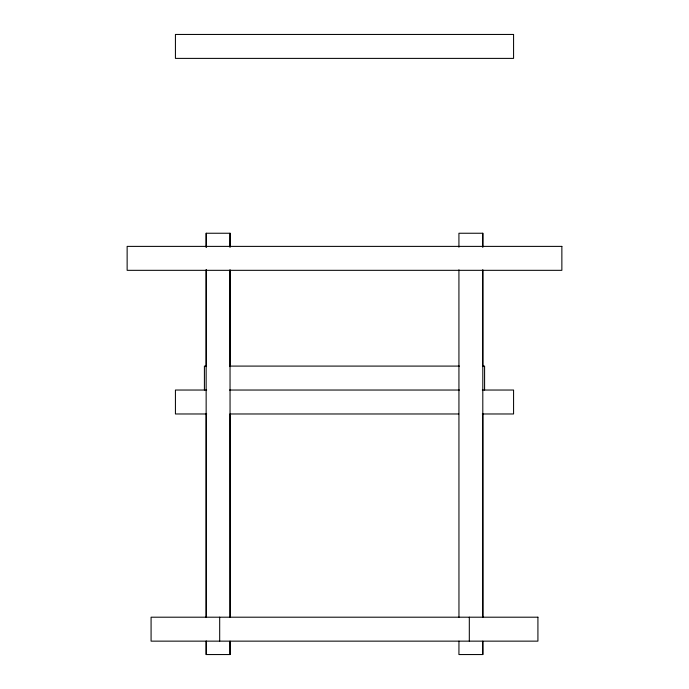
<?xml version="1.0" encoding="UTF-8"?>
<svg xmlns="http://www.w3.org/2000/svg" width="689" height="689" viewBox="0 0 689 689"><rect width="100%" height="100%" fill="white"/><g stroke="black" fill="none" stroke-linecap="round" stroke-linejoin="round"><path stroke-width="1.03" d="M230.023 233.244L230.023 247.23L230.092 233.244L206.149 233.244L206.149 247.23M482.791 233.244L482.791 247.23L482.834 233.244L458.926 233.244L458.926 247.23M206.321 366.092L204.409 366.092L204.409 390.034M229.54 366.092L459.46 366.092M482.679 366.092L484.591 366.092L484.591 390.034M206.683 390.034L175.428 390.034L175.428 413.977L206.683 413.977M229.54 390.034L459.46 390.034M482.317 390.034L513.572 390.034L513.572 413.977L482.317 413.977M230.255 413.977L458.745 413.977M230.023 654.55L230.023 641.14L230.092 654.55L206.149 654.55L206.149 641.14M482.791 654.55L482.791 641.14L482.834 654.55L458.926 654.55L458.96 641.14M482.791 366.608L482.791 269.812L482.834 617.198L482.791 413.934M469.312 617.198L469.312 641.14M458.926 269.812L458.96 617.198M230.023 366.608L230.023 269.812L230.092 617.198L230.023 413.934M219.688 617.198L219.688 641.14M206.226 233.244L206.226 247.23M206.226 269.812L206.226 366.608M206.226 413.934L206.226 617.198M206.226 641.14L206.226 654.55M206.149 269.812L206.149 617.198M513.572 34.45L175.428 34.45L175.428 58.393L513.572 58.393L513.572 34.45M561.862 246.386L127.138 246.386L127.138 270.329L561.862 270.329L561.862 246.386M537.92 617.198L151.08 617.198L151.08 641.14L537.92 641.14L537.92 617.198"/></g></svg>
